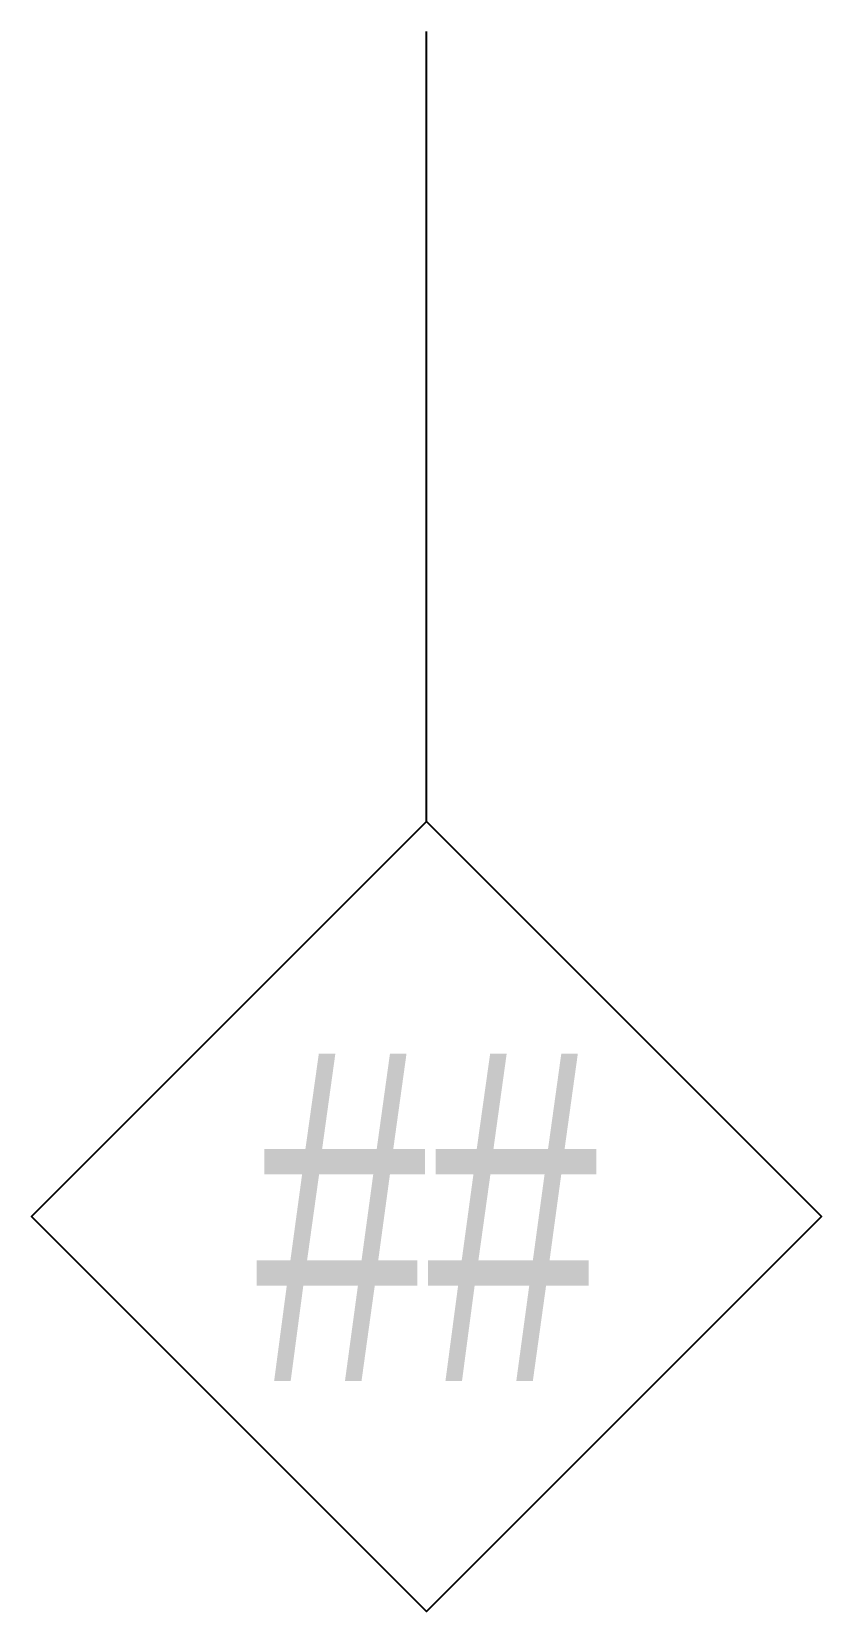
# Model space of a CAD drawing. Header units: inches. Extents: x -1.2 to 1.2, y -1.2 to 3.6.
import ezdxf
from ezdxf.enums import TextEntityAlignment as Align

# ---------------------------------------------------------------- set-up
doc = ezdxf.new("R2010")
doc.units = ezdxf.units.IN
doc.header["$MEASUREMENT"] = 0

# ---------------------------------------------------------------- blocks, each defined once
blk = doc.blocks.new('*U165')
blk.add_line((0, 1.2), (0, 3.6))
at = {"color": 0, "linetype": 'ByBlock'}
blk.add_lwpolyline([(0, 1.2), (1.2, 0), (0, -1.2), (-1.2, 0)], close=True, dxfattribs=at)
at = {"color": 0, "linetype": 'ByBlock', "width": 0.7}
blk.add_attdef('WALL_TAG', text='', height=1, dxfattribs=at).set_placement((0, 0), align=Align.MIDDLE)

msp = doc.modelspace()

# ---------------------------------------------------------------- block references
msp.add_blockref('*U165', (0, 0)).add_auto_attribs({'WALL_TAG': '##'})

doc.saveas('drawing.dxf')
